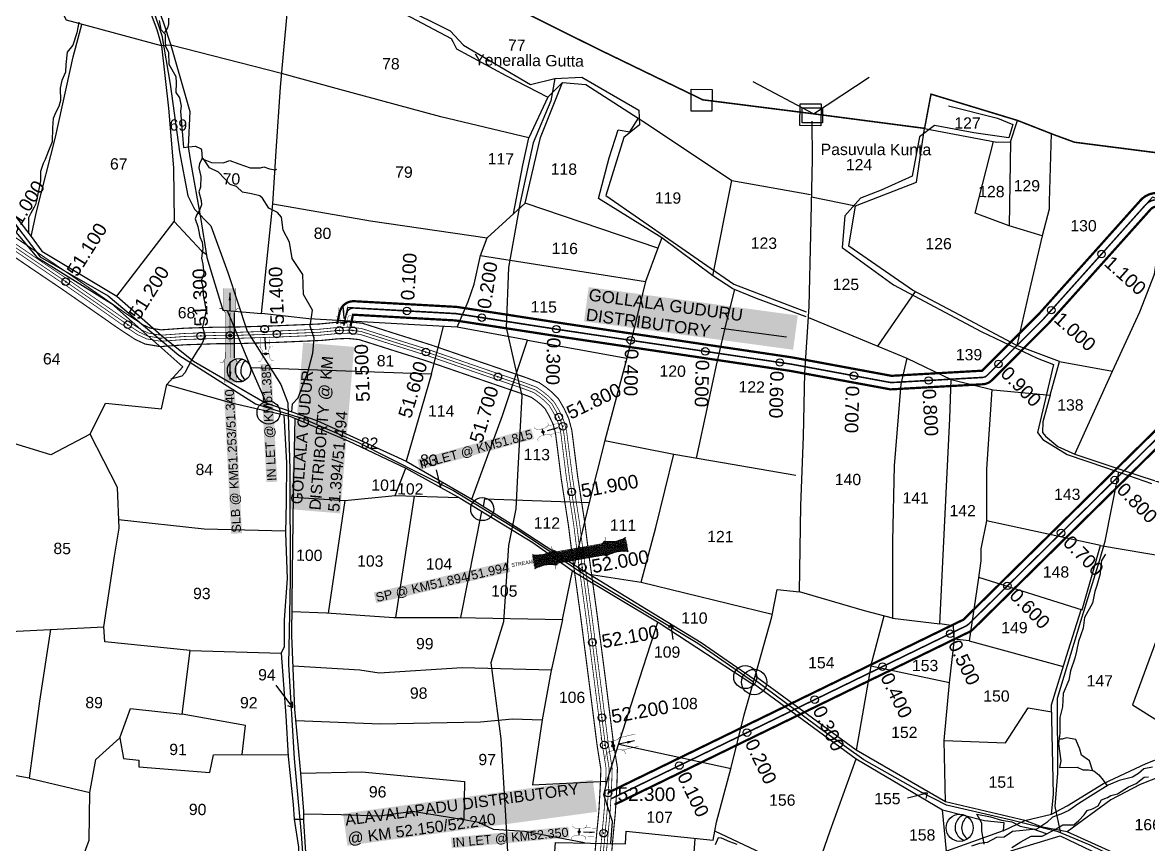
# Model space of a CAD drawing. Header units: inches. Extents: x 207447 to 213485, y 1587092 to 1593817.
# Drawn here: x 210477 to 211972, y 1591858 to 1592949 of the extents above; entities that cross this region are included whole.
import ezdxf
from ezdxf.enums import TextEntityAlignment as Align

# ---------------------------------------------------------------- set-up
doc = ezdxf.new("R2010")
doc.units = ezdxf.units.IN
doc.header["$LTSCALE"] = 15
doc.header["$MEASUREMENT"] = 0
doc.header["$PDMODE"] = 32
doc.header["$PDSIZE"] = 10
doc.linetypes.add('ACAD_ISO02W100', pattern=[15, 12, -3])
doc.linetypes.add('HIDDEN2', pattern=[0.1875, 0.125, -0.0625])
for name, color, linetype in [('BOUNDRY STONES', 240, 'Continuous'), ('CANAL1', 7, 'Continuous'), ('CSMark', 72, 'Continuous'), ('PAPER SIZE', 5, 'Continuous'), ('PLOTS', 7, 'Continuous'), ('PLOTS NO', 7, 'Continuous'), ('ROADS', 1, 'Continuous'), ('STREAMS', 4, 'Continuous'), ('STRUCTURE', 5, 'Continuous'), ('text2', 7, 'Continuous'), ('VILLAGE BOUNDRY', 5, 'Continuous'), ('wells', 7, 'Continuous')]:
    doc.layers.add(name, color=color, linetype=linetype)
doc.styles.add('FONT1', font='Arial')
doc.styles.get("Standard").update_dxf_attribs({"font": 'arial.ttf'})
doc.dimstyles.get("Standard").update_dxf_attribs({"dimtxt": 0.18, "dimasz": 0.18, "dimexe": 0.18, "dimexo": 0.0625, "dimgap": 0.09, "dimtad": 0, "dimtih": 1, "dimtoh": 1, "dimdec": 4, "dimzin": 0, "dimdsep": 46, "dimtxsty": 'Standard', "dimcen": 0.09, "dimadec": 0, "dimazin": 0, "dimtfac": 1, "dimtdec": 4, "dimtofl": 0, "dimtmove": 0, "dimatfit": 3, "dimfxl": 1, "dimtolj": 1, "dimtzin": 0, "dimarcsym": 0})

# ---------------------------------------------------------------- blocks, each defined once
blk = doc.blocks.new('OT')
at = {"layer": 'STRUCTURE', "color": 190}
for points, const_width in [([(769775.2, 1706601.8), (769775.2, 1706597.8), (769769.2, 1706593.8), (769761.8, 1706593.8), (769754.4, 1706593.8), (769748.4, 1706597.8), (769748.4, 1706601.8)], 0.5), ([(769751.4, 1706595.8), (769729.4, 1706595.8)], 0.5), ([(769761.8, 1706593.8), (769761.8, 1706581)], 2.5), ([(769751.4, 1706579), (769729.4, 1706579)], 0.5), ([(769748.4, 1706573), (769748.4, 1706577), (769754.4, 1706581), (769761.8, 1706581), (769761.8, 1706581), (769761.8, 1706581), (769769.2, 1706581), (769775.2, 1706577), (769775.2, 1706573)], 0.5)]:
    blk.add_lwpolyline(points, dxfattribs=dict(at, const_width=const_width))
at = {"layer": 'STRUCTURE', "color": 0}
blk.add_circle((769761.8, 1706587.4), 1.87, dxfattribs=at)
blk.add_leader([(769732.6, 1706587.4), (769753.8, 1706587.4)], dimstyle='Standard', override={"dimasz": 10, "dimgap": 0.09, "dimtad": 0}, dxfattribs=at)
blk = doc.blocks.new('DLB')
at = {"layer": 'STRUCTURE'}
h = blk.add_hatch(dxfattribs=at)
h.set_pattern_fill('DOTS', color=6, scale=20, angle=320.37224793, style=0)
h.paths.add_polyline_path([(769699.5, 1706950), (769699.5, 1706934), (769729.1, 1706934), (769732.1, 1706936), (769792.1, 1706936), (769795.1, 1706934), (769824.7, 1706934), (769824.7, 1706950), (769795.1, 1706950), (769792.1, 1706948), (769732.1, 1706948), (769729.1, 1706950)])
at = {"layer": 'STRUCTURE', "color": 6, "linetype": 'ACAD_ISO02W100', "ltscale": 0.5, "const_width": 0.5}
for points in [[(769699.5, 1706950), (769729.1, 1706950)], [(769795.1, 1706950), (769824.7, 1706950)], [(769699.5, 1706934), (769729.1, 1706934)], [(769795.1, 1706934), (769824.7, 1706934)]]:
    blk.add_lwpolyline(points, dxfattribs=at)
at = {"layer": 'STRUCTURE', "color": 6, "const_width": 0.628}
for points in [[(769726.1, 1706956), (769726.1, 1706952), (769732.1, 1706948), (769792.1, 1706948), (769798.1, 1706952), (769798.1, 1706956)], [(769726.1, 1706928), (769726.1, 1706932), (769732.1, 1706936), (769792.1, 1706936), (769798.1, 1706932), (769798.1, 1706928)], [(769732.1, 1706942), (769792.1, 1706942)]]:
    blk.add_lwpolyline(points, dxfattribs=at)
at = {"layer": 'STRUCTURE', "color": 6}
blk.add_lwpolyline([(769732.1, 1706936), (769792.1, 1706936)], dxfattribs=at)
blk.add_lwpolyline([(769732.1, 1706936), (769792.1, 1706936)], dxfattribs=at)
at = {"layer": 'STRUCTURE', "color": 0}
blk.add_circle((769762.1, 1706942), 1.8, dxfattribs=at)
for points in [[(769703.8, 1706942), (769726.7, 1706942)], [(769818.6, 1706942), (769795.7, 1706942)]]:
    blk.add_leader(points, dimstyle='Standard', override={"dimasz": 10, "dimgap": 0.09, "dimtad": 0}, dxfattribs=at)
blk = doc.blocks.new('SP')
at = {"layer": 'STRUCTURE'}
h = blk.add_hatch(dxfattribs=at)
h.set_pattern_fill('DASH', color=256, scale=8, style=0)
edge = h.paths.add_edge_path()
edge.add_spline(control_points=[(769825.7, 1706742.1), (769825.3, 1706741.8), (769823.8, 1706740.8), (769820.9, 1706740.3), (769817, 1706739.7), (769811.4, 1706738.9), (769804, 1706739.7), (769798.4, 1706741), (769795.6, 1706741.6)], knot_values=[0, 0, 0, 0, 1.613557, 5.24513, 8.624976, 13.470124, 22.190216, 30.746377, 30.746377, 30.746377, 30.746377], degree=3, periodic=0)
edge.add_line((769795.6, 1706741.6), (769792.6, 1706739.6))
edge.add_line((769792.6, 1706739.6), (769732.6, 1706739.6))
edge.add_line((769732.6, 1706739.6), (769729.6, 1706741.6))
edge.add_spline(control_points=[(769729.6, 1706741.6), (769726.9, 1706740.9), (769721.3, 1706739.5), (769713.9, 1706738.5), (769708.3, 1706739.1), (769704.4, 1706739.6), (769701.5, 1706740), (769700, 1706741), (769699.5, 1706741.3)], knot_values=[0, 0, 0, 0, 8.556161, 17.276253, 22.121402, 25.501247, 29.13282, 30.746377, 30.746377, 30.746377, 30.746377], degree=3, periodic=0)
edge.add_line((769699.5, 1706741.3), (769699.5, 1706722.1))
edge.add_spline(control_points=[(769699.5, 1706722.1), (769700, 1706722.4), (769701.4, 1706723.4), (769704.3, 1706724), (769708.2, 1706724.5), (769713.8, 1706725.3), (769721.2, 1706724.5), (769726.8, 1706723.3), (769729.6, 1706722.6)], knot_values=[0, 0, 0, 0, 1.613557, 5.24513, 8.624976, 13.470124, 22.190216, 30.746377, 30.746377, 30.746377, 30.746377], degree=3, periodic=0)
edge.add_line((769729.6, 1706722.6), (769732.6, 1706724.6))
edge.add_line((769732.6, 1706724.6), (769792.6, 1706724.6))
edge.add_line((769792.6, 1706724.6), (769795.6, 1706722.6))
edge.add_spline(control_points=[(769795.6, 1706722.6), (769798.4, 1706723.3), (769803.9, 1706724.8), (769811.3, 1706725.8), (769817, 1706725.1), (769820.9, 1706724.7), (769823.8, 1706724.2), (769825.2, 1706723.3), (769825.7, 1706723)], knot_values=[0, 0, 0, 0, 8.556161, 17.276253, 22.121402, 25.501247, 29.13282, 30.746377, 30.746377, 30.746377, 30.746377], degree=3, periodic=0)
edge.add_line((769825.7, 1706723), (769825.7, 1706742.1))
h.paths.add_polyline_path([(769764.2, 1706732.1, -1), (769761.1, 1706732.1, -1)], flags=0)
h.paths.add_polyline_path([(769761.1, 1706732.1, 1), (769764.2, 1706732.1, 1)], flags=16)
at = {"layer": 'STRUCTURE', "const_width": 0.628}
for points in [[(769726.6, 1706747.6), (769726.6, 1706743.6), (769732.6, 1706739.6), (769792.6, 1706739.6), (769798.6, 1706743.6), (769798.6, 1706747.6)], [(769726.6, 1706716.6), (769726.6, 1706720.6), (769732.6, 1706724.6), (769792.6, 1706724.6), (769798.6, 1706720.6), (769798.6, 1706716.6)]]:
    blk.add_lwpolyline(points, dxfattribs=at)
at = {"layer": 'STRUCTURE', "color": 3}
blk.add_lwpolyline([(769732.6, 1706724.6), (769792.6, 1706724.6)], dxfattribs=at)
blk.add_lwpolyline([(769732.6, 1706724.6), (769792.6, 1706724.6)], dxfattribs=at)
at = {"layer": 'STRUCTURE', "color": 0}
blk.add_circle((769762.6, 1706732.1), 1.55, dxfattribs=at)
at = {"layer": 'STRUCTURE'}
for points in [[(769699.5, 1706741.3), (769700.9, 1706740.5), (769704.4, 1706739.6), (769707.8, 1706739.2), (769712.6, 1706738.8), (769721.3, 1706739.7), (769729.6, 1706741.6)], [(769825.7, 1706742.1), (769824.3, 1706741.3), (769820.8, 1706740.3), (769817.5, 1706739.8), (769812.7, 1706739.2), (769804, 1706739.9), (769795.6, 1706741.6)], [(769699.5, 1706722.1), (769700.9, 1706723), (769704.4, 1706724), (769707.7, 1706724.5), (769712.5, 1706725), (769721.2, 1706724.4), (769729.6, 1706722.6)], [(769825.7, 1706723), (769824.3, 1706723.8), (769820.8, 1706724.7), (769817.4, 1706725.1), (769812.6, 1706725.5), (769803.9, 1706724.6), (769795.6, 1706722.6)]]:
    blk.add_spline(points, degree=3, dxfattribs=at)
at = {"layer": 'STRUCTURE', "color": 0}
blk.add_text('STREAM', height=5, dxfattribs=at).set_placement((769684.3, 1706732.1), align=Align.MIDDLE_CENTER)
for points in [[(769727.4, 1706732.1), (769700.8, 1706732.1)], [(769824.4, 1706732.1), (769800.5, 1706732.1)]]:
    blk.add_leader(points, dimstyle='Standard', override={"dimasz": 10, "dimgap": 0.09, "dimtad": 0}, dxfattribs=at)

msp = doc.modelspace()

# ---------------------------------------------------------------- linework, layer by layer
at = {"layer": 'BOUNDRY STONES', "color": 1}
for points in [[(211527.5, 1592827.7), (211601.5, 1592876.3)], [(211527.5, 1592827.7), (211447.6, 1592870.3)]]:
    msp.add_lwpolyline(points, dxfattribs=at)
for points in [[(211365.4, 1592860.3), (211393.2, 1592859.9), (211392.8, 1592831.1), (211365.1, 1592831.4)], [(211509.9, 1592841.1), (211537.7, 1592840.8), (211537.3, 1592811.9), (211509.6, 1592812.3)], [(211512.5, 1592835.7), (211539.6, 1592835.6), (211539.5, 1592815.7), (211512.5, 1592815.7)]]:
    msp.add_lwpolyline(points, close=True, dxfattribs=at)
for centre, radius in [((210804.1, 1592431.2), 15.3), ((211087.8, 1592303.1), 15.3), ((211437, 1592080.2), 15.3), ((211448.8, 1592073.6), 16.8)]:
    msp.add_circle(centre, radius, dxfattribs=at)
at = {"layer": 'CANAL1', "color": 200, "linetype": 'ByBlock', "ltscale": 40, "const_width": 3}
for points in [[(211255.6, 1591927.1), (211725.8, 1592156, 0.081425), (211727.4, 1592157.1), (211993.4, 1592419.2, -0.193689), (212009.9, 1592426.1), (212707.1, 1592434.9, 0.154725), (212710.6, 1592436.1), (212938.1, 1592600.8), (213011.3, 1592676), (213065.9, 1592743.6), (213093.1, 1592779)], [(211263.4, 1591910.9), (211733.7, 1592139.8, 0.081425), (211740.1, 1592144.3), (212006, 1592406.4, -0.193689), (212010.2, 1592408.1), (212707.4, 1592416.9, 0.154725), (212721.1, 1592421.5), (212949.9, 1592587.2), (213024.7, 1592664), (213080.1, 1592732.4), (213108.1, 1592769)], [(210895.2, 1592548.9), (210898.4, 1592564, -0.369754), (210918.1, 1592579), (211053, 1592571.5, -0.024486), (211054.9, 1592571.3), (211199.8, 1592548.9), (211499.5, 1592504.4), (211631.1, 1592480), (211751.6, 1592486.8), (211826.5, 1592561.7), (211961.8, 1592712.9, -0.30619), (211993.3, 1592720.9), (212151.9, 1592663.4, -0.062228), (212156.1, 1592661.2), (212209.2, 1592625.2), (212306.4, 1592615.1), (212446.7, 1592633), (212478, 1592665.9, -0.032891), (212479.9, 1592667.6), (212501, 1592684.6)], [(210912.8, 1592545.1), (210916.2, 1592561.1), (211052.1, 1592553.5), (211197.2, 1592531.1), (211496.5, 1592486.6), (211629.9, 1592462), (211752.2, 1592468.8, 0.184413), (211764.6, 1592474.3), (211839.5, 1592549.3), (211975.2, 1592700.9, -0.30619), (211987.1, 1592703.9), (212145.9, 1592646.4), (212198.9, 1592610.5, 0.123649), (212207.6, 1592607.3), (212304.4, 1592597.2, 0.057923), (212308.8, 1592597.2), (212448.6, 1592615.1, 0.172287), (212460, 1592620.9), (212491.1, 1592653.6), (212517.7, 1592675)]]:
    msp.add_lwpolyline(points, format="xyb", dxfattribs=at)
at = {"layer": 'CANAL1', "color": 1, "linetype": 'HIDDEN2', "ltscale": 5, "const_width": 2}
for points in [[(211259.5, 1591919), (211729.8, 1592147.9, 0.081425), (211733.8, 1592150.7), (211999.7, 1592412.8, -0.193689), (212010, 1592417.1), (212707.2, 1592425.9, 0.154725), (212715.9, 1592428.8), (212944, 1592594), (213018, 1592670), (213073, 1592738), (213100.6, 1592774)], [(210904, 1592547), (210907.2, 1592562.1, -0.369754), (210917.6, 1592570), (211052.5, 1592562.5, -0.024486), (211053.5, 1592562.4), (211198.5, 1592540), (211498, 1592495.5), (211630.5, 1592471), (211751.7, 1592477.8, 0.184413), (211758.2, 1592480.7), (211833, 1592555.5), (211968.5, 1592706.9, -0.30619), (211990.2, 1592712.4), (212148.8, 1592654.9, -0.062228), (212151, 1592653.8), (212203.9, 1592617.9, 0.123649), (212208.5, 1592616.2), (212305.3, 1592606.1, 0.057923), (212307.7, 1592606.1), (212447.5, 1592624, 0.172287), (212453.4, 1592627.1), (212484.5, 1592659.7, -0.032891), (212485.5, 1592660.6), (212509.3, 1592679.8)]]:
    msp.add_lwpolyline(points, format="xyb", dxfattribs=at)
at = {"layer": 'CANAL1', "color": 1, "linetype": 'HIDDEN2', "ltscale": 4, "const_width": 1}
msp.add_lwpolyline([(210449.7, 1592662.9), (210491, 1592634.6), (210534.9, 1592604.9), (210536, 1592604.2), (210590.5, 1592566.3), (210608.9, 1592553.4), (210617.3, 1592547.8), (210632.3, 1592538), (210643.5, 1592532.8), (210660.9, 1592529.9), (210693, 1592532.2), (210735.1, 1592533.6), (210764.3, 1592533.8), (210812.5, 1592535.3), (210872.8, 1592537.9), (210895.5, 1592540.1), (210910, 1592540.6), (210926.4, 1592539), (210975.1, 1592523.5), (211016.7, 1592510.5), (211080.2, 1592488.5), (211143.5, 1592466.8), (211158.3, 1592461.2), (211165.8, 1592455.9), (211172.9, 1592450.2), (211180.3, 1592442.6), (211186.6, 1592431.6), (211192.2, 1592419.6), (211195.9, 1592405.8), (211198.4, 1592386.3), (211203.6, 1592344.9), (211213.1, 1592283.3), (211218.2, 1592243.3), (211220.6, 1592225.8), (211229.2, 1592163.3), (211240.3, 1592077), (211246.7, 1592026.5), (211251.1, 1591991.4), (211256.3, 1591958.9), (211255.8, 1591941.3), (211254.9, 1591923.4), (211253.5, 1591900.5), (211251.2, 1591876), (211246.6, 1591825.4)], dxfattribs=at)
at = {"layer": 'CANAL1', "color": 5, "ltscale": 4, "const_width": 1}
for points in [[(210451.8, 1592666.3), (210493.3, 1592637.9), (210537.1, 1592608.3), (210538.3, 1592607.5), (210592.8, 1592569.6), (210611.1, 1592556.7), (210619.5, 1592551.2), (210634.3, 1592541.5), (210644.7, 1592536.7), (210661.1, 1592533.9), (210692.8, 1592536.2), (210735.1, 1592537.6), (210764.2, 1592537.8), (210812.3, 1592539.3), (210872.5, 1592541.9), (210895.2, 1592544.1), (210910.1, 1592544.6), (210927.2, 1592542.9), (210976.3, 1592527.3), (211017.9, 1592514.3), (211081.5, 1592492.3), (211144.8, 1592470.6), (211160.1, 1592464.8), (211168.2, 1592459.1), (211175.6, 1592453.1), (211183.5, 1592445), (211190.2, 1592433.5), (211196, 1592420.9), (211199.8, 1592406.6), (211202.3, 1592386.8), (211207.6, 1592345.5), (211217.1, 1592283.9), (211222.2, 1592243.8), (211224.6, 1592226.4), (211233.1, 1592163.8), (211244.3, 1592077.5), (211250.7, 1592027), (211255.1, 1591991.9), (211260.3, 1591959.1), (211259.8, 1591941.2), (211258.9, 1591923.2), (211257.5, 1591900.2), (211255.2, 1591875.6), (211250.6, 1591825)], [(210447.6, 1592659.5), (210488.8, 1592631.3), (210532.6, 1592601.6), (210533.8, 1592600.9), (210588.2, 1592563), (210606.6, 1592550), (210615.1, 1592544.5), (210630.4, 1592534.5), (210642.3, 1592529), (210660.7, 1592525.9), (210693.3, 1592528.2), (210735.2, 1592529.6), (210764.4, 1592529.8), (210812.6, 1592531.3), (210873.1, 1592533.9), (210895.7, 1592536.1), (210909.8, 1592536.6), (210925.6, 1592535), (210973.9, 1592519.7), (211015.4, 1592506.7), (211078.9, 1592484.7), (211142.1, 1592463.1), (211156.4, 1592457.7), (211163.4, 1592452.7), (211170.2, 1592447.2), (211177.1, 1592440.1), (211183.1, 1592429.8), (211188.5, 1592418.2), (211192, 1592405.1), (211194.4, 1592385.8), (211199.6, 1592344.4), (211209.2, 1592282.8), (211214.2, 1592242.8), (211216.6, 1592225.3), (211225.2, 1592162.7), (211236.4, 1592076.5), (211242.8, 1592026), (211247.2, 1591990.8), (211252.3, 1591958.6), (211251.8, 1591941.5), (211250.9, 1591923.6), (211249.5, 1591900.8), (211247.2, 1591876.3), (211242.6, 1591825.8)]]:
    msp.add_lwpolyline(points, dxfattribs=at)
at = {"layer": 'CANAL1', "color": 200, "ltscale": 4, "const_width": 1.5}
for points in [[(210455.5, 1592672.2), (210497.2, 1592643.7), (210542.3, 1592613.2), (210596.8, 1592575.3), (210615, 1592562.5), (210637.7, 1592547.6), (210646.8, 1592543.4), (210661.4, 1592541), (210692.5, 1592543.2), (210734.9, 1592544.6), (210764.1, 1592544.8), (210812.1, 1592546.3), (210872, 1592548.8), (210894.8, 1592551.1), (210910.3, 1592551.6), (210928.6, 1592549.8), (210978.4, 1592534), (211020.1, 1592520.9), (211083.8, 1592498.9), (211147.2, 1592477.2), (211163.4, 1592471), (211172.5, 1592464.7), (211180.3, 1592458.3), (211189.2, 1592449.2), (211196.4, 1592436.7), (211202.6, 1592423.3), (211206.7, 1592408), (211209.3, 1592387.7), (211214.5, 1592346.5), (211224, 1592284.9), (211229.1, 1592244.7), (211240.1, 1592164.7), (211251.3, 1592078.4), (211262, 1591992.9), (211267.3, 1591959.6), (211266.7, 1591940.9), (211265.9, 1591922.8), (211264.5, 1591899.7), (211262.1, 1591874.9), (211254.7, 1591793.3)], [(210443.8, 1592653.5), (210484.8, 1592625.5), (210529.8, 1592595.1), (210584.2, 1592557.3), (210602.7, 1592544.3), (210627, 1592528.3), (210640.2, 1592522.2), (210660.4, 1592518.8), (210693.6, 1592521.2), (210735.4, 1592522.6), (210764.5, 1592522.8), (210812.9, 1592524.3), (210873.6, 1592526.9), (210896.2, 1592529.1), (210909.6, 1592529.6), (210924.2, 1592528.1), (210971.7, 1592513), (211013.2, 1592500), (211076.6, 1592478.1), (211139.8, 1592456.5), (211153.1, 1592451.4), (211159.2, 1592447.1), (211165.5, 1592442), (211171.5, 1592435.9), (211176.8, 1592426.5), (211181.9, 1592415.8), (211185.1, 1592403.7), (211187.5, 1592384.9), (211192.7, 1592343.4), (211202.2, 1592281.8), (211207.3, 1592241.8), (211218.3, 1592161.8), (211229.4, 1592075.6), (211240.3, 1591989.8), (211245.3, 1591958.2), (211244.8, 1591941.8), (211243.9, 1591924), (211242.6, 1591901.4), (211240.2, 1591877), (211232.8, 1591795.5)]]:
    msp.add_lwpolyline(points, dxfattribs=at)
at = {"layer": 'CSMark', "linetype": 'Continuous'}
for p in [(211910, 1592641.6), (210987.8, 1592566.1), (211087.3, 1592557.2), (211843.3, 1592567.1), (211186.1, 1592541.9), (211285, 1592527.1), (211384, 1592512.4), (211482.9, 1592497.7), (211773.2, 1592495.7), (211581.3, 1592480.1), (211680.4, 1592473.8), (211927.6, 1592341.7), (211856.3, 1592271.5), (211785.1, 1592201.3), (211709.1, 1592137.8), (211619.2, 1592094.1), (211529.2, 1592050.3), (211439.3, 1592006.5), (211349.4, 1591962.8)]:
    msp.add_point(p, dxfattribs=at)
at = {"layer": 'PLOTS'}
for points in [[(210513.6, 1593211.4), (210577.5, 1593122.7), (210620.3, 1593066.8), (210648.5, 1592991.7), (210664.8, 1592948.4), (210674.3, 1592918.7), (210695.9, 1592843.1), (210699.6, 1592830.6), (210697.5, 1592783.8), (210700.8, 1592761.6), (210713.7, 1592690.3), (210722.1, 1592637.2), (210743.3, 1592567.2), (210794.9, 1592562.9), (210809.8, 1592708.3), (210814.4, 1592778.2), (210819.8, 1592863.2), (210822.5, 1592892.9), (210830.7, 1592980.4), (210834.6, 1593053.7), (210836.1, 1593082.6), (210862.8, 1593153.4)], [(210506.5, 1593163.9), (210528.6, 1593162.2), (210588.2, 1593092.2), (210609.5, 1593067.1), (210635.2, 1592995.2), (210655.8, 1592939.6), (210661.9, 1592918.1), (210671.3, 1592835), (210678.1, 1592756), (210679, 1592684.8), (210715.1, 1592646), (210721.4, 1592641.3)], [(210841.3, 1593096.3), (210860.2, 1593075.5), (210899.2, 1593063.2), (210927.3, 1593012.4), (210977, 1592964.3), (211046.7, 1592927.5), (211048.8, 1592923.5), (211053.5, 1592914.1), (211119, 1592878.4), (211174.7, 1592849.7), (211194.4, 1592869.4), (211225.2, 1592866.8), (211307.3, 1592814.1), (211419.2, 1592739.2), (211523.6, 1592720.8)], [(211174.7, 1592849.7), (211149.5, 1592795.8), (211032.7, 1592823.9), (210894.1, 1592861.4), (210821.4, 1592881), (210674.3, 1592918.7), (210661.9, 1592918.1), (210535.7, 1592951.9), (210515.9, 1592990.8), (210486, 1592992.8)], [(210366.4, 1592761.5), (210438.1, 1592730.1), (210489.1, 1592664.8), (210496, 1592697.5), (210521.1, 1592796.9), (210544.8, 1592903.5), (210556.3, 1592946.4)], [(209907, 1592922.3), (209988.1, 1592914), (210073.2, 1592883.9), (210173.7, 1592827.4), (210285.5, 1592782.9), (210346.8, 1592757.2), (210377.9, 1592744.6), (210426.9, 1592720.1), (210450.6, 1592692.2), (210496.3, 1592637.4), (210595.7, 1592575.9), (210650.6, 1592527.1), (210690.3, 1592492.1), (210668.9, 1592468.6), (210754.9, 1592444.1), (210832.5, 1592426.4), (210909.9, 1592393.9), (210986.2, 1592357.6), (211058.5, 1592317.7), (211155, 1592259), (211210.2, 1592219.4), (211322.6, 1592152.2), (211447.1, 1592070.7)], [(211326.4, 1592663.1), (211321, 1592649.5), (211145, 1592709.2), (211165.1, 1592796.3), (211194.4, 1592869.4)], [(211180.6, 1591798.8), (211185.3, 1591860.8), (211278, 1591859.1), (211279, 1591875.6), (211394.2, 1591863.6), (211399, 1591887.7), (211418.4, 1591960.1), (211435.5, 1592030), (211451, 1592084.5), (211472.2, 1592160.3), (211479.3, 1592196.6), (211509, 1592193.5), (211510.6, 1592307.7), (211514.2, 1592399.4), (211516.3, 1592484.1), (211521.8, 1592571.8), (211523.9, 1592667.5), (211526.2, 1592767.5), (211525.7, 1592817.9)], [(211393.8, 1592612.5), (211326.4, 1592663.1), (211242, 1592715.1), (211256.5, 1592769.5), (211268.1, 1592806.3), (211283.6, 1592804), (211295.1, 1592822)], [(211525, 1592717.5), (211583.3, 1592705.6), (211664.3, 1592737.2), (211675.1, 1592808.4), (211771.1, 1592790.2), (211789.1, 1592790.7), (211798.5, 1592818.9)], [(211843.2, 1592801.4), (211840.5, 1592711.5), (211840.6, 1592701.3), (211831.1, 1592665.8), (211787.4, 1592679.1)], [(211129.3, 1592694.9), (211141.5, 1592759.4), (211149.5, 1592795.8)], [(211789.1, 1592790.7), (211787.4, 1592679.1), (211742.1, 1592695.7), (211766.4, 1592791)], [(211854.3, 1592499.2), (211924.4, 1592486.3), (211961, 1592564.7), (211980.3, 1592614.7), (211985.7, 1592650.4), (211993.5, 1592743.5), (211996.1, 1592774.4)], [(211517.7, 1592558.1), (211451.8, 1592582.6), (211420.5, 1592595.5), (211393.8, 1592612.5), (211419.2, 1592739.2)], [(210809.8, 1592708.3), (210939.3, 1592685.7), (211094.3, 1592663)], [(211148.1, 1592527.1), (211054.5, 1592544.4), (211069.2, 1592578.6), (211077.3, 1592601.8), (211085.7, 1592639.6), (211094.3, 1592663), (211145, 1592709.2)], [(211831.1, 1592665.8), (211813.2, 1592588.5), (211797.5, 1592520.2), (211714.4, 1592564.4), (211659, 1592593.8), (211574.5, 1592651.9), (211583.3, 1592705.6)], [(210489.1, 1592664.8), (210503.2, 1592645.6), (210602.6, 1592585.6), (210679, 1592684.8)], [(211321, 1592649.5), (211304.6, 1592605), (211280, 1592503.6), (211250.7, 1592394), (211342.1, 1592375.9)], [(211085.7, 1592639.6), (211304.6, 1592605)], [(210567.5, 1592402.7), (210515.2, 1592375.1), (210415.2, 1592405.6), (210367.7, 1592429.4), (210379.8, 1592480.2), (210393.5, 1592538), (210405.8, 1592600.6)], [(211372.5, 1592370.8), (211387.8, 1592442.2), (211398.9, 1592494), (211412.2, 1592550.8), (211423.2, 1592594.4)], [(211520.9, 1592557.3), (211613.1, 1592519.3), (211662.9, 1592591.7)], [(210602.6, 1592585.6), (210662.2, 1592533.7), (210704.4, 1592499.4), (210799.1, 1592444.6), (210868.3, 1592420.8), (210970.6, 1592374.4), (210987, 1592366.9), (211074.2, 1592316.5), (211135.6, 1592278), (211209.8, 1592229.1), (211305.7, 1592170.2), (211378.5, 1592125.9), (211449, 1592077.5)], [(210749.1, 1592566.7), (210780.5, 1592491.2), (211020.5, 1592482.8), (211036.2, 1592545.4)], [(211054.5, 1592544.4), (210998, 1592547.6), (210857.7, 1592555.6), (210794.9, 1592562.9)], [(211074.2, 1592316.5), (211114.6, 1592427.3), (211148.1, 1592527.1), (211280, 1592503.6)], [(211613.1, 1592519.3), (211651.5, 1592503.5), (211710.2, 1592475.1), (211766.2, 1592461.3), (211841.8, 1592454.2), (211854.3, 1592499.2), (211797.5, 1592520.2)], [(211651.5, 1592503.5), (211643.5, 1592469), (211634.8, 1592360.4), (211632.7, 1592260.4), (211632.3, 1592158.4), (211595.5, 1592168.3), (211509, 1592193.5)], [(210801.5, 1592443.8), (210780.5, 1592491.2)], [(211020.5, 1592482.8), (210987, 1592366.9)], [(211874.4, 1592376.1), (211924.4, 1592486.3)], [(210217.5, 1592196.9), (210282.7, 1592193.9), (210284.5, 1592161.9), (210328.2, 1592150.7), (210417.7, 1592145.7), (210427.3, 1592138.4), (210434.7, 1592140.9), (210452.2, 1592140.4), (210585.5, 1592147.1), (210599.8, 1592240.5), (210605.6, 1592277.9), (210603.5, 1592331.8), (210567.5, 1592402.7), (210587.5, 1592443.8), (210662, 1592436.3), (210668.9, 1592468.6)], [(211632.3, 1592158.4), (211695.4, 1592150.8), (211700.2, 1592251.5), (211704.5, 1592342.5), (211708.4, 1592423.5), (211710.2, 1592475.1)], [(211764.2, 1592461.8), (211757.5, 1592356.3), (211757.1, 1592287.4), (211749.6, 1592250.2), (211749.8, 1592234.3), (211746.1, 1592208.9), (211734.5, 1592128.2), (211714.2, 1592130.6), (211713.5, 1592148.2), (211695.4, 1592150.8)], [(211841.8, 1592454.2), (211832.2, 1592419.1), (211831.5, 1592404.8), (211835.7, 1592399.8), (211852, 1592386.2), (211874.4, 1592376.1), (211964.8, 1592345.8), (212010.8, 1592331.2), (211997.8, 1592386.9), (212008.4, 1592388.1), (212048.4, 1592384.2)], [(210824.2, 1592428.3), (210828.1, 1592364.8), (210827.5, 1592312.8), (210826.8, 1592271.8), (210828.8, 1592210.9), (210824.9, 1592156.3), (210824.9, 1592120.2), (210820.7, 1592111.9), (210826.9, 1592028.6), (210830.3, 1591974.7), (210836.7, 1591911.1), (210838.2, 1591891.6), (210844, 1591854.3), (210842.6, 1591820.1), (210855.2, 1591819.6)], [(210855.2, 1591820.1), (210850.8, 1591888.9), (210851, 1591901.7), (210847.1, 1591952.7), (210839.1, 1592037.6), (210834.9, 1592135.6), (210836, 1592218.8), (210837.2, 1592321), (210839.4, 1592423.5)], [(211250.7, 1592394), (211229.6, 1592312.1), (211209.8, 1592229.1)], [(211299, 1592206), (211318.1, 1592278.7), (211342.1, 1592375.9), (211406.8, 1592365.1), (211504.3, 1592348.2)], [(210837.2, 1592318.9), (210905.3, 1592314.4), (210972.2, 1592321.2), (210986.2, 1592357.6)], [(210972.2, 1592321.2), (211056.7, 1592318.7)], [(210973.1, 1592159.3), (210997.8, 1592320.5)], [(211908.8, 1592255), (212000.4, 1592239.3), (212010.8, 1592331.2), (212100.2, 1592321.8), (212143.2, 1592317.3), (212212.5, 1592256.3), (212249.6, 1592228.1), (212267.8, 1592302.5), (212268.4, 1592321.9)], [(210905.3, 1592314.4), (210883.4, 1592165.2)], [(211089.6, 1592306.8), (211091.4, 1592316.8), (211229.6, 1592312.1)], [(210826.8, 1592274), (210718.5, 1592276.5), (210605.1, 1592288.9)], [(211059.3, 1592159.1), (211087.4, 1592300.1)], [(211746.7, 1592212.7), (211884.1, 1592169.3), (211898.4, 1592219), (211908.8, 1592255), (211757.1, 1592287.4)], [(210835.3, 1592167.3), (210880.9, 1592165.3), (210970.4, 1592159.3), (211055.8, 1592159.2), (211194.2, 1592156.5), (211207.8, 1592221.1)], [(211229.9, 1592216.7), (211299, 1592206), (211472.9, 1592163.9)], [(210486.5, 1591946.2), (210312.1, 1591977.3), (210211.5, 1591988.4), (210121, 1591995.4), (210128.3, 1592090.3), (210137.1, 1592173.3), (210137.1, 1592206.3), (210155.4, 1592207.8)], [(211843.4, 1591898.3), (211846.2, 1591924.5), (211844.1, 1592024.7), (211843.7, 1592043.4), (211863.4, 1592107.8), (211882.9, 1592169.6)], [(211194.2, 1592156.5), (211179.1, 1592086.6), (211167.4, 1592023.3), (211154.4, 1591937.3), (211253.7, 1591942.2)], [(211708.2, 1592072.8), (211603.6, 1592094.7), (211621.6, 1592161.3)], [(210514.4, 1592143.5), (210499.8, 1592048.3), (210491.2, 1591982.4), (210486.5, 1591946.2), (210566.7, 1591927.2)], [(210700, 1592115.6), (210586.6, 1592126.8), (210585.6, 1592147.1)], [(211258.5, 1591859.4), (211260.6, 1591888.4), (211249.4, 1591923.9), (211254.4, 1591945.5), (211271.1, 1591997.7), (211297.2, 1592079.4), (211321, 1592153.2)], [(211988.4, 1592144.1), (211951.3, 1592043.6), (212014, 1592004.1), (212013.7, 1591983.1), (212066.6, 1592017.3), (212073.7, 1592055), (212085.1, 1592059.8), (212098.8, 1592092.4), (212109.6, 1592131)], [(211700.9, 1591996), (211708.2, 1592072.8), (211715, 1592130.5)], [(211734.5, 1592128.2), (211859.3, 1592094.3)], [(210769.1, 1591977.3), (210773.6, 1592015.8), (210689.5, 1592031.1), (210700, 1592115.6), (210820.7, 1592111.9)], [(212228.8, 1592118.2), (212227.3, 1592078.6), (212227.4, 1592027.7), (212150.8, 1592006.8), (212077.4, 1591986.7), (212030.9, 1591964.5), (212003, 1591954.2), (211961.3, 1591937.5), (211922.5, 1591917.4), (211864.5, 1591874.8), (211831.6, 1591881.2), (211808.3, 1591889.7), (211843.4, 1591898.3), (211864.2, 1591909.2), (211912.5, 1591939.1), (211969.4, 1591965.7), (211991.7, 1591974.3), (212013.7, 1591983.1)], [(211179.8, 1592089.6), (211061.3, 1592092.6), (210950.9, 1592085.6), (210925.3, 1592089.5), (210836.7, 1592094.5)], [(211603.6, 1592094.7), (211584.3, 1591983.4)], [(211808.3, 1591889.7), (211702.8, 1591914.5), (211584.3, 1591983.4), (211450.2, 1592081.4)], [(211447.6, 1592072.3), (211584.2, 1591971.7), (211698.8, 1591904), (211754.8, 1591889.7), (211780.5, 1591887.1), (211779.4, 1591876.3), (211808.3, 1591889.7)], [(210606.5, 1591999.5), (210621, 1592038.4), (210689.5, 1592031.1)], [(211702.8, 1591914.5), (211700.9, 1591996), (211782.7, 1591992.8), (211812.4, 1592039.3), (211843.9, 1592034)], [(210840.6, 1592022.4), (210952.1, 1592018), (211085.5, 1592021), (211127.8, 1592024.8), (211167.4, 1592023.3)], [(210552.8, 1591828), (210565.9, 1591863.6), (210566.7, 1591927.2), (210574.6, 1591970.9), (210606.5, 1591999.5), (210611.6, 1591972), (210631.7, 1591970), (210631.8, 1591960.9), (210726.3, 1591953.4), (210731.1, 1591977.1), (210830.1, 1591977.6)], [(211269.1, 1591991.3), (211418.1, 1591958.8)], [(211704.2, 1591849.3), (211648.4, 1591831.4), (211638.8, 1591804.4), (211582, 1591753), (211569.6, 1591740.6), (211519.3, 1591727.7), (211528, 1591813.6), (211549.9, 1591876.2), (211584.2, 1591971.7)], [(210847.1, 1591952.7), (210927.9, 1591954.5), (211064.1, 1591941.8), (211063.2, 1591890.9)], [(211223.7, 1591860.1), (211144.4, 1591875.2), (211102.6, 1591877.8), (211082.7, 1591887.4), (211063.2, 1591890.9), (210995.1, 1591901.8), (210951.2, 1591895.7), (210900.4, 1591897.5), (210850.9, 1591898.1)], [(211779.4, 1591876.3), (211704.2, 1591849.3), (211698.8, 1591904)], [(210838.2, 1591891.6), (210850.9, 1591891.5)], [(211528, 1591813.6), (211396.6, 1591875.7)], [(212478.1, 1591560.4), (212449, 1591561.1), (212446.2, 1591552.7), (212374.8, 1591575.5), (212316, 1591596.2), (212293.1, 1591638.3), (212280.7, 1591651), (212202.7, 1591663.2), (212192.6, 1591665.3), (212188, 1591680.2), (212189.8, 1591694.1), (212172.3, 1591686), (212151.7, 1591699.7), (212108.9, 1591732.6), (212055.1, 1591784.6), (212039.9, 1591800.2), (212004.1, 1591814.1), (211933.7, 1591843.3), (211864.5, 1591874.8)], [(211519.3, 1591727.7), (211486.6, 1591719.5), (211362.5, 1591754.1), (211370.5, 1591866.1)], [(211789.6, 1591849.7), (211855.3, 1591869.5), (211981.6, 1591808.9)]]:
    msp.add_lwpolyline(points, dxfattribs=at)
at = {"layer": 'PLOTS NO'}
for points in [[(211032.6, 1592333.1), (211027, 1592355.1)], [(211029.8, 1592339.7), (211032.6, 1592333.1), (211034.6, 1592337.9)], [(211335.7, 1592145.7), (211338, 1592149.4), (211341.7, 1592146.1)], [(211338, 1592149.4), (211340.8, 1592130)], [(210836.5, 1592039.7), (210814.4, 1592069.6)], [(210829.1, 1592042.3), (210836.5, 1592039.7), (210836.1, 1592047.5)], [(211679, 1591926), (211652.3, 1591919.5)], [(211677, 1591919.2), (211679, 1591926), (211669.9, 1591926.5)]]:
    msp.add_lwpolyline(points, dxfattribs=at)
at = {"layer": 'ROADS', "color": 1}
for points in [[(210867, 1593148.7), (210854.3, 1593096), (210883.7, 1593075.2), (210902.7, 1593068.7), (210926.3, 1593029.1), (210980.4, 1592970.1), (211045.3, 1592938), (211063, 1592918.9), (211151.8, 1592866.8), (211184.2, 1592874.6), (211220.2, 1592876.3), (211295.6, 1592832.5), (211296.4, 1592813), (211275.9, 1592796.4), (211251.8, 1592719.1), (211386.1, 1592626.3), (211421.7, 1592601.7), (211518, 1592565.1)], [(210637.4, 1593006.9), (210662.5, 1592931.6), (210673.7, 1592867), (210685.7, 1592777.3), (210697, 1592718.9), (210705.9, 1592701.1), (210727.3, 1592678.9), (210750, 1592617.1), (210775.9, 1592539.3), (210820.5, 1592468.4), (210829.9, 1592444.3), (210832.3, 1592356.3), (210832.9, 1592208.8), (210830.7, 1592096.7), (210838, 1591972.1), (210847.5, 1591871.9), (210852.9, 1591797.9)], [(209907.3, 1592927.5), (209983.8, 1592922.2), (210041, 1592902.8), (210129.3, 1592865), (210236.6, 1592812.2), (210328, 1592771.4), (210435.2, 1592723.5), (210477.9, 1592668), (210500.9, 1592638), (210591.4, 1592586.3), (210685.1, 1592507.2), (210786.8, 1592442.7), (210849.8, 1592423.3), (210922.6, 1592392.1), (211049.7, 1592327.6), (211138.5, 1592273.6), (211234.7, 1592209), (211373.9, 1592125.1), (211448, 1592073.9)], [(211184.2, 1592874.6), (211179, 1592845.1), (211155.4, 1592789.1), (211138, 1592710.2), (211122.9, 1592623.6), (211119.7, 1592544.2), (211129.9, 1592499.1), (211140.3, 1592453.6), (211134.7, 1592348.2), (211132.4, 1592303.5), (211122.7, 1592254.7), (211116, 1592153.7), (211099.4, 1592099), (211112.5, 1591998.1), (211118.5, 1591896.2), (211123.3, 1591816), (211122.4, 1591803)]]:
    msp.add_lwpolyline(points, dxfattribs=at)
at = {"layer": 'ROADS'}
for points in [[(211707, 1592838.1), (211771.9, 1592822.1), (211792.4, 1592813.3), (211786.9, 1592795.9), (211740.7, 1592802.3), (211688.3, 1592812.1), (211668.2, 1592797.3), (211658.8, 1592745), (211617.6, 1592726.3), (211590.2, 1592715.8), (211569.4, 1592692.3), (211565.6, 1592650.4), (211633.9, 1592600.8), (211750.3, 1592538.7), (211824.5, 1592503.3), (211846.4, 1592495.1), (211825, 1592404.7), (211832, 1592395.7), (211864.4, 1592375.7), (211915.4, 1592358.5), (211976.2, 1592337)], [(211856.1, 1591873.2), (211848.6, 1591908.3), (211851.8, 1591952.6), (211851.5, 1592052.3), (211882.6, 1592154.6), (211907.5, 1592234.6), (211915, 1592260.5), (211933, 1592352.3)], [(211984, 1591813.8), (211894.8, 1591857.3), (211852.4, 1591874.7), (211790.6, 1591890.3), (211704.4, 1591910.2), (211670.6, 1591927.4), (211594.5, 1591970.4), (211545.2, 1592005.2), (211463.2, 1592066.5), (211448.9, 1592077.1)]]:
    msp.add_lwpolyline(points, dxfattribs=at)
at = {"layer": 'STREAMS', "color": 4}
for points in [[(210552.2, 1592949.1), (210549.7, 1592935.3), (210544.2, 1592919), (210536.7, 1592909.5), (210535.1, 1592893.2), (210534.4, 1592882.8), (210529.7, 1592872.1), (210527.6, 1592861.7), (210527.7, 1592845.4), (210525.9, 1592837.5), (210521.6, 1592829.9), (210518.3, 1592821.5), (210517.3, 1592808.9), (210516.8, 1592790.5), (210512.1, 1592778.7), (210507.5, 1592767), (210505.1, 1592761.6), (210501.3, 1592751), (210501.3, 1592743.9), (210501.2, 1592738.8), (210499.4, 1592730.1), (210495.5, 1592710.9), (210494.6, 1592707.5), (210492.8, 1592703.8), (210488.5, 1592696), (210485.6, 1592689.5), (210485.3, 1592668.9)], [(210658.7, 1592951.5), (210661.1, 1592939.5), (210666.8, 1592933.3), (210667, 1592924.1), (210667.1, 1592916.9), (210671.1, 1592909.5), (210671.8, 1592893.7), (210681.2, 1592877.1), (210681.3, 1592868.6), (210680.9, 1592856.1), (210685.7, 1592848.8), (210687.9, 1592837.8), (210687.1, 1592831.3), (210690.5, 1592793.5), (210691.1, 1592783.1), (210698.3, 1592783.8), (210707.2, 1592784.6), (210713.6, 1592781.7), (210715.1, 1592779.9), (210715.9, 1592768.5), (210712.3, 1592761.7), (210711.7, 1592756.2), (210714.3, 1592744.3), (210713.6, 1592730.3), (210711.6, 1592724.3), (210714.6, 1592712.5), (210715.1, 1592707), (210712.4, 1592700), (210708.3, 1592693), (210706.6, 1592688.3), (210710.1, 1592678.1), (210711.2, 1592673.6), (210712.9, 1592664.6), (210716.1, 1592657.2), (210716.8, 1592648.9), (210715.8, 1592642.8), (210714.9, 1592636), (210716.9, 1592628), (210718, 1592615.9), (210714.8, 1592606.2), (210716.7, 1592598.1), (210717.5, 1592587.2), (210721.1, 1592566.5), (210716.4, 1592544.8), (210719.9, 1592532.2), (210714.8, 1592520.8), (210709.2, 1592513.3), (210701.6, 1592500.6), (210692.8, 1592483.9), (210689.2, 1592479.5), (210674.4, 1592475.6)], [(210671.4, 1592954.5), (210671.3, 1592946.2), (210669.9, 1592941.7), (210665.8, 1592935.5)], [(210835.2, 1592432.1), (210835.8, 1592442.7), (210843.6, 1592450.8), (210849.6, 1592467.5), (210856, 1592483.3), (210863.1, 1592510.1), (210864.8, 1592529.8), (210859.2, 1592545.7), (210862.4, 1592567), (210850.5, 1592587.7), (210849.7, 1592614.6), (210835.4, 1592635.7), (210832, 1592657.5), (210823.4, 1592673.5), (210821.5, 1592690.5), (210815.9, 1592696.6), (210804.4, 1592702.5), (210796.1, 1592715.6), (210792.5, 1592719), (210781.6, 1592721.3), (210769.5, 1592723.5), (210761.5, 1592731.2), (210753, 1592734), (210737.6, 1592750.2), (210725.7, 1592756.1), (210717.6, 1592767.8), (210715.1, 1592768.4), (210728.4, 1592762.9), (210743.8, 1592762.5), (210752.8, 1592765.7), (210764.8, 1592761.3), (210779.8, 1592755.8), (210793.3, 1592756), (210797.9, 1592757.5), (210805.3, 1592754.5), (210813.5, 1592753.5), (210815.3, 1592754.2)]]:
    msp.add_lwpolyline(points, dxfattribs=at)
at = {"layer": 'STREAMS'}
for points in [[(211915.1, 1592243.4), (211915.1, 1592243.4), (211915.1, 1592243.4), (211915.1, 1592243.4), (211915.1, 1592243.4), (211915.1, 1592243.4), (211910, 1592234.8), (211908.6, 1592224.4), (211908.2, 1592217.1), (211903.7, 1592201.8), (211901.2, 1592193.8), (211898, 1592178.1), (211887.2, 1592159.5), (211885.8, 1592145.2), (211879.4, 1592127.4), (211877, 1592114.6), (211874.5, 1592105.5), (211868.9, 1592088.5), (211866.4, 1592076), (211859.1, 1592058.4), (211858.4, 1592040.7), (211854.5, 1592026.4), (211854.5, 1592018.4), (211854.5, 1592005.9), (211853, 1591991.8), (211855.8, 1591969.1), (211854.4, 1591960.1), (211877.7, 1591960.6), (211885, 1591957.1), (211892.7, 1591957.1), (211900, 1591955.7), (211906.3, 1591950.4), (211912.2, 1591943.5), (211917.7, 1591936.1)], [(211898.6, 1591955.5), (211894.1, 1591969), (211883.3, 1591976.7), (211881.2, 1591984.4), (211876, 1591997.3), (211863.5, 1591999.7), (211857.9, 1591998), (211853.7, 1591998)], [(211977.5, 1591960.6), (211966.2, 1591958.5), (211958.9, 1591952.4), (211951.1, 1591947.3), (211933.4, 1591942.9), (211918.8, 1591936.9), (211898.8, 1591924.2), (211880, 1591912.5), (211866.6, 1591903.1), (211856, 1591898.3), (211845.1, 1591894.4), (211837.5, 1591887.4), (211825.6, 1591879.3), (211823.5, 1591878.4), (211791.6, 1591875.3), (211780.7, 1591867.7), (211770.4, 1591867.2), (211758.2, 1591860.5), (211747.9, 1591859.3), (211737.6, 1591856)], [(211791.1, 1591854.2), (211802.7, 1591861.8), (211816.6, 1591869), (211831.4, 1591869), (211847.6, 1591877.4), (211858.8, 1591884), (211873.3, 1591884.2), (211879.7, 1591889.9), (211886.8, 1591897.5), (211891.1, 1591903.1), (211898, 1591905.5), (211905.4, 1591909.2), (211909.9, 1591917.4), (211918, 1591920.5), (211922.3, 1591923.2), (211931.1, 1591925.1), (211945.9, 1591934.4), (211955.8, 1591939.1), (211966.8, 1591947.3), (211972.5, 1591948)], [(211754.4, 1591858.3), (211751.3, 1591876.2), (211751.3, 1591886.3), (211744.4, 1591898.5), (211762.7, 1591894.9), (211777.3, 1591890.3), (211791, 1591888.3), (211801.8, 1591882.5), (211818.6, 1591878.7), (211836.4, 1591872.5)], [(211426.1, 1591858.1), (211416.7, 1591861.7), (211405.3, 1591866.4), (211401.2, 1591867.1), (211397.2, 1591857.4)]]:
    msp.add_lwpolyline(points, dxfattribs=at)
at = {"layer": 'text2', "color": 0, "linetype": 'Continuous'}
msp.add_lwpolyline([(211259.5, 1591919), (211732, 1592149), (212004, 1592417), (212712, 1592426), (212944, 1592594), (213018, 1592670), (213073, 1592738), (213100.6, 1592774)], dxfattribs=at)
at = {"layer": 'text2', "linetype": 'Continuous'}
msp.add_lwpolyline([(212509.3, 1592679.8), (212485, 1592660.2), (212451, 1592624.5), (212306.5, 1592606), (212206, 1592616.5), (212150, 1592654.5), (211977.5, 1592717), (211833, 1592555.5), (211755.5, 1592478), (211630.5, 1592471), (211498, 1592495.5), (211198.5, 1592540), (211053, 1592562.5), (210909, 1592570.5), (210904, 1592547)], dxfattribs=at)
at = {"layer": 'text2'}
for p in [(210534.9, 1592605), (210617.3, 1592547.8), (210799, 1592542, 77), (210898.1, 1592540.2), (210753, 1592533.7), (211195, 1592413, 79), (211218, 1592244.6), (211220.6, 1592225.8), (211246.7, 1592026.5), (211250, 1591990, 83), (211249, 1591873, 84)]:
    msp.add_point(p, dxfattribs=at)
at = {"layer": 'text2', "color": 3, "linetype": 'Continuous'}
for p in [(210534.9, 1592604.9), (210916.1, 1592540), (210714, 1592532.9), (210815.1, 1592535.4), (211013, 1592511.6), (211108.6, 1592478.7), (211189.5, 1592425.3), (211206.5, 1592326), (211234, 1592126.2), (211246.7, 1592026.5), (211255, 1591926.2)]:
    msp.add_point(p, dxfattribs=at)
at = {"layer": 'VILLAGE BOUNDRY'}
msp.add_lwpolyline([(211127.4, 1592970.4, 2, 2, 0), (211241, 1592913.9, 2, 2, 0), (211380.6, 1592846.3, 2, 2, 0), (211527.5, 1592827.7, 2, 2, 0), (211527.5, 1592827.7, 2, 2, 0), (211675.1, 1592808.4, 2, 2, 0), (211683.6, 1592853.8, 2, 2, 0), (211798.5, 1592818.9, 2, 2, 0), (211846.5, 1592800.1, 2, 2, 0), (211874.1, 1592790, 2, 2, 0), (211997.5, 1592774.2, 2, 2, 0)], format="xyseb", dxfattribs=at)
at = {"layer": 'VILLAGE BOUNDRY', "const_width": 1.43}
msp.add_lwpolyline([(211527.5, 1592827.7), (211527.5, 1592827.7)], dxfattribs=at)
at = {"layer": 'wells', "color": 0}
for centre, radius in [((210764.9, 1592487.4), 15.5), ((211721.7, 1591880.2), 18)]:
    msp.add_circle(centre, radius, dxfattribs=at)
for centre, radius, start, end in [((210775.2, 1592487.6), 15.5, 110.4431, 251.8664), ((210782.6, 1592487.2), 15.5, 124.367, 234.6306), ((211733.6, 1591880.6), 18, 111.05, 252.4733), ((211742.3, 1591880.3), 18, 124.9739, 235.2375)]:
    msp.add_arc(centre, radius, start, end, dxfattribs=at)

# ---------------------------------------------------------------- block references
at = {"layer": 'STRUCTURE', "color": 0}
for name, p, rotation in [('DLB', (1921281.2, 830773.9), 90.26832751339036), ('SP', (-251975.7, -221844.8), 9.9527417520177), ('OT', (573375, 3428792.8), 193.1254475419643)]:
    msp.add_blockref(name, p, dxfattribs=dict(at, rotation=rotation))
for p, xscale, yscale, zscale, rotation in [((-1009508.8, 2070074.5), 0.7000000000000005, 0.7000000000000005, 0.7000000000000005, 272.9084585198758), ((-1009612.7, 2070033.5, 77), 0.7000000000000005, 0.7000000000000005, 0.7000000000000005, 272.9084585198758), ((417061.6, 2886640.8, 79), 0.7, 0.7, 0.7, 195.2387712588895), ((798289.9, 2763532.5, 84), 0.7, 0.7, 0.7, 177.6641907897856)]:
    msp.add_blockref('OT', p, dxfattribs=dict(at, xscale=xscale, yscale=yscale, zscale=zscale, rotation=rotation))

# ---------------------------------------------------------------- texts
at = {"layer": 'CSMark', "color": 1}
for s, rotation, p in [('51.000', 57.9719, (210459.8, 1592671.3)), ('51.100', 57.9719, (210542.5, 1592615)), ('51.200', 57.9719, (210624.9, 1592557.9)), ('51.300', 92.0034, (210714.7, 1592545.5)), ('51.400', 92.0034, (210815.8, 1592548)), ('51.500', 92.0034, (210929.6, 1592445.3)), ('51.600', 73.0792, (210984.4, 1592424.9)), ('51.800', 25.84, (211201.4, 1592429.8)), ('51.700', 73.0792, (211079, 1592392)), ('51.900', 10.226, (211219.1, 1592327.1)), ('52.000', 10.226, (211233.2, 1592226.9)), ('52.100', 10.226, (211246.6, 1592127.3)), ('52.200', 10.226, (211259.3, 1592027.6)), ('52.300', 359.7222, (211267.6, 1591925))]:
    msp.add_text(s, height=18, rotation=rotation, dxfattribs=at).set_placement(p, align=Align.MIDDLE_LEFT)
at = {"layer": 'CSMark', "color": 1, "linetype": 'Continuous', "style": 'FONT1'}
for s, rotation, p in [('0.100', 86.8202, (210992, 1592643.1)), ('0.200', 81.2095, (211099.5, 1592631.3)), ('0.200', 81.2095, (211099.5, 1592631.3)), ('0.200', 81.2095, (211099.5, 1592631.3)), ('0.300', 268.5226, (211181.3, 1592467.8)), ('0.300', 268.5226, (211181.3, 1592467.8)), ('0.300', 268.5226, (211181.3, 1592467.8)), ('0.400', 268.5226, (211284.7, 1592453)), ('0.500', 268.5226, (211378.7, 1592438.3)), ('0.600', 268.5226, (211477.6, 1592423.6)), ('0.600', 268.5226, (211477.6, 1592423.6)), ('0.600', 268.5226, (211477.6, 1592423.6)), ('0.700', 268.5226, (211577.9, 1592403.9)), ('0.700', 268.5226, (211577.9, 1592403.9)), ('0.700', 268.5226, (211577.9, 1592403.9))]:
    msp.add_text(s, height=18, rotation=rotation, dxfattribs=at).set_placement(p, align=Align.MIDDLE_RIGHT)
for s, rotation, p in [('1.100', 318.1798, (211918.2, 1592634.2)), ('1.000', 318.1798, (211851.5, 1592559.7)), ('1.000', 318.1798, (211851.5, 1592559.7)), ('1.000', 318.1798, (211851.5, 1592559.7)), ('0.900', 315, (211781, 1592488)), ('0.900', 315, (211781, 1592488)), ('0.900', 315, (211781, 1592488)), ('0.800', 273.2052, (211681, 1592462.8)), ('0.800', 273.2052, (211681, 1592462.8)), ('0.800', 273.2052, (211681, 1592462.8)), ('0.800', 314.5756, (211935.3, 1592333.8)), ('0.700', 314.5756, (211864, 1592263.7)), ('0.600', 314.5756, (211792.8, 1592193.5)), ('0.500', 295.9555, (211713.9, 1592127.9)), ('0.400', 295.9555, (211624, 1592084.2)), ('0.300', 295.9555, (211534.1, 1592040.4)), ('0.200', 295.9555, (211444.1, 1591996.6)), ('0.100', 295.9555, (211354.2, 1591952.9))]:
    msp.add_text(s, height=18, rotation=rotation, dxfattribs=at).set_placement(p, align=Align.MIDDLE_LEFT)
at = {"layer": 'PLOTS'}
for s, rotation, p in [('77', 359.2784, (211121.9, 1592911.4)), ('78', 359.2784, (210954.8, 1592886.8)), ('Yeneralla Gutta', 359.2784, (211077.1, 1592892)), ('69', 359.2784, (210672.6, 1592805.5)), ('127', 359.8852, (211714.6, 1592808)), ('Pasuvula Kunta', 359.8852, (211537.1, 1592773)), ('67', 359.2784, (210593.5, 1592753.8)), ('117', 359.2784, (211095, 1592760.7)), ('124', 359.8852, (211570.6, 1592752.7)), ('79', 359.2784, (210972.1, 1592743)), ('118', 359.2784, (211178.7, 1592747.1)), ('70', 359.2784, (210743.1, 1592734)), ('129', 359.8852, (211793.4, 1592724.8)), ('119', 359.2784, (211316.9, 1592708.8)), ('128', 359.8852, (211746.3, 1592717.1)), ('80', 359.2784, (210864, 1592661.8)), ('130', 359.8852, (211868.6, 1592671.7)), ('123', 359.2784, (211444.2, 1592648.8)), ('126', 359.8852, (211676.2, 1592647.9)), ('116', 359.2784, (211179.8, 1592641.8)), ('125', 359.8852, (211553.2, 1592593.9)), ('115', 359.2784, (211151.9, 1592564.2)), ('68', 359.2784, (210683.5, 1592556.4)), ('139', 359.8852, (211716.6, 1592500.6)), ('64', 359.2784, (210504.5, 1592495.2)), ('81', 359.2784, (210947.7, 1592492.6)), ('120', 359.2784, (211323.1, 1592479)), ('122', 359.2784, (211428, 1592458)), ('114', 359.2784, (211015.7, 1592426.1)), ('138', 359.8852, (211851.2, 1592433.9)), ('82', 359.2784, (210926.6, 1592383.3)), ('113', 359.2784, (211142.7, 1592368.3)), ('84', 359.2784, (210707.1, 1592348.3)), ('83', 359.2784, (211005.1, 1592360.8)), ('140', 359.8852, (211555.9, 1592335)), ('101', 359.2784, (210940.5, 1592327.7)), ('102', 359.2784, (210974.7, 1592322.6)), ('141', 359.8852, (211645.8, 1592310.6)), ('143', 359.8852, (211847, 1592315.3)), ('142', 359.8852, (211708.2, 1592293.6)), ('112', 359.2784, (211156.1, 1592277.4)), ('111', 359.2784, (211257.2, 1592274.5)), ('121', 359.2784, (211386.4, 1592259.4)), ('85', 359.2784, (210518.4, 1592243.5)), ('100', 359.2784, (210840.6, 1592234.6)), ('103', 359.2784, (210921.6, 1592227)), ('104', 359.2784, (211012.9, 1592223)), ('148', 359.8852, (211832.1, 1592212.3)), ('93', 359.2784, (210703.8, 1592183.8)), ('105', 359.2784, (211099.5, 1592187.2)), ('110', 359.2784, (211351.9, 1592151.4)), ('149', 359.8852, (211776.9, 1592138.4)), ('99', 359.2784, (210999.8, 1592117.2)), ('109', 359.2784, (211315.7, 1592106.2)), ('154', 359.8852, (211520.5, 1592091.8)), ('153', 359.8852, (211658.3, 1592088.1)), ('94', 359.2784, (210790.2, 1592075.9)), ('147', 359.8852, (211890.2, 1592067.8)), ('98', 359.2784, (210991.7, 1592051.6)), ('89', 359.2784, (210560.8, 1592039)), ('92', 359.2784, (210766.1, 1592038.8)), ('106', 359.2784, (211189.5, 1592046.1)), ('108', 359.2784, (211338.9, 1592038)), ('150', 359.8852, (211753, 1592047.6)), ('152', 359.8852, (211630.7, 1591999.4)), ('91', 359.2784, (210672.2, 1591976.8)), ('97', 359.2784, (211082.6, 1591963.4)), ('151', 359.8852, (211760, 1591933.4)), ('96', 359.2784, (210937.2, 1591920.6)), ('156', 359.8852, (211468.7, 1591909.5)), ('155', 359.8852, (211608.2, 1591911.5)), ('90', 359.2784, (210698.2, 1591897.2)), ('107', 359.2784, (211305.7, 1591887)), ('166', 359.8852, (211953.8, 1591876.9)), ('158', 359.8852, (211654.4, 1591863.3))]:
    msp.add_text(s, height=15, rotation=rotation, dxfattribs=at).set_placement(p)
at = {"layer": 'STRUCTURE', "color": 5, "insert": (211230.5, 1592595.9), "char_height": 16, "width": 276.942, "attachment_point": 1, "rotation": 352.2812, "style": 'FONT1', "bg_fill": 1, "box_fill_scale": 1.1, "bg_fill_color": 7, "bg_fill_true_color": 16777215, "bg_fill_transparency": 0}
msp.add_mtext('{\\C1;GOLLALA GUDURU DISTRIBUTORY}', dxfattribs=at)
at = {"layer": 'STRUCTURE', "color": 5, "attachment_point": 1, "bg_fill": 1, "box_fill_scale": 1.1, "bg_fill_color": 7, "bg_fill_true_color": 16777215, "bg_fill_transparency": 0}
for s, insert, char_height, width, rotation in [(' GOLLALA GUDUR DISTRIBORTY @ KM 51.394/51.494', (210833.1, 1592304.5), 15, 218.672, 85.2151), ('IN LET @ KM51.385', (210802.4, 1592340.1, 92.4), 12, 154.368, 92.9085), ('SLB @ KM51.253/51.340', (210755.6, 1592271.6, 92.4), 12, 189.689, 92.9085), ('IN LET @ KM51.815', (211003.1, 1592368.2, 94.8), 12, 154.368, 15.2388), ('SP @ KM51.894/51.994', (210945.3, 1592191.5, 94.8), 12, 180.357, 13.066), ('ALAVALAPADU DISTRIBUTORY @ KM 52.150/52.240', (210904.7, 1591897.8, 100.8), 15, 331.493, 7.7269), ('IN LET @ KM52.350', (211047.5, 1591866.3, 100.8), 12, 154.237, 5.2564)]:
    msp.add_mtext(s, dxfattribs=dict(at, insert=insert, char_height=char_height, width=width, rotation=rotation))

# ---------------------------------------------------------------- leaders
at = {"layer": 'PAPER SIZE', "color": 1}
msp.add_leader([(211491.8, 1592531.2), (211404.9, 1592542.6)], dimstyle='Standard', override={"dimasz": 40, "dimgap": 0.09, "dimtad": 0, "dimtfill": 2, "dimtfillclr": 5}, dxfattribs=at)

doc.saveas('drawing.dxf')
